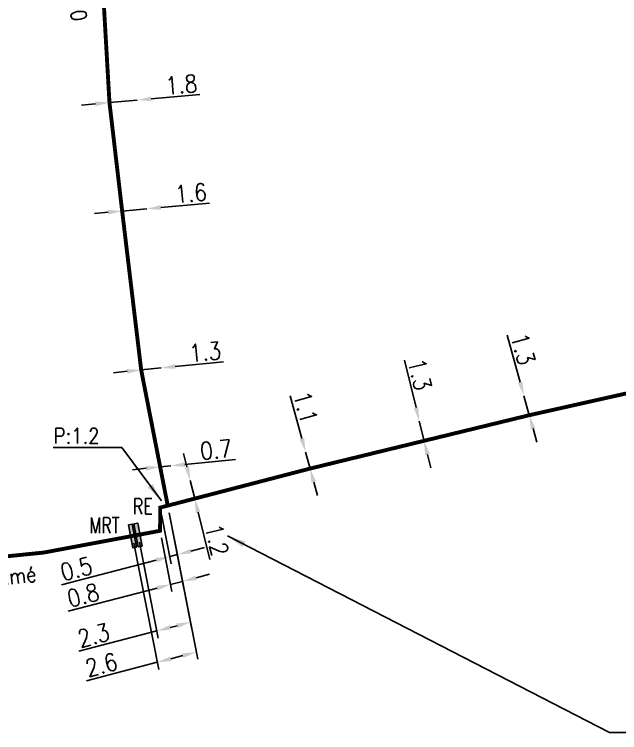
# Model space of a CAD drawing. Header units: millimetres. Extents: x 185000 to 186000, y 127990 to 129010.
# Drawn here: x 185191.35 to 185230.36, y 128067.23 to 128113.52 of the extents above; entities that cross this region are included whole.
import ezdxf
from ezdxf.enums import TextEntityAlignment as Align

# ---------------------------------------------------------------- set-up
doc = ezdxf.new("R2010")
doc.units = ezdxf.units.MM
doc.header["$PDMODE"] = 34
doc.linetypes.add('L_25_FT', pattern=[2000, 1000, 1000])
doc.linetypes.add('L_25_PE', pattern=[2000, 1000, 1000])
doc.layers.get('0').update_dxf_attribs({"linetype": 'CONTINUOUS'})
doc.layers.get('DEFPOINTS').update_dxf_attribs({"linetype": 'CONTINUOUS'})
doc.layers.add('L_150', color=1, linetype='CONTINUOUS')
doc.layers.add('L_340', color=7, linetype='CONTINUOUS')
doc.styles.get("Standard").update_dxf_attribs({"font": 'romans.shx', "width": 0.85})
doc.dimstyles.get("Standard").update_dxf_attribs({"dimtxt": 1.5, "dimasz": 1.2, "dimexe": 0.625, "dimexo": 0.625, "dimgap": 0.25, "dimtad": 1, "dimdec": 1, "dimzin": 0, "dimdsep": 46, "dimtxsty": 'Standard', "dimcen": -0.5, "dimadec": 0, "dimazin": 0, "dimtfac": 1, "dimtdec": 1, "dimtmove": 0, "dimatfit": 3, "dimfxl": 0, "dimtolj": 1, "dimtzin": 0, "dimarcsym": 0})

# ---------------------------------------------------------------- blocks, each defined once
blk = doc.blocks.new('*D1260')
at = {"layer": 'DEFPOINTS', "color": 0, "linetype": 'Continuous', "transparency": 16777216}
for p in [(185197.483, 128107.837), (185199.276, 128107.995), (185199.276, 128107.995)]:
    blk.add_point(p, dxfattribs=at)
at = {"layer": 'L_150', "color": 0, "linetype": 'Continuous', "lineweight": -2, "transparency": 16777216}
for p, q in [((185200.173, 128108.074), (185203.302, 128108.35)), ((185197.483, 128107.837), (185199.276, 128107.995)), ((185196.586, 128107.758), (185195.69, 128107.679))]:
    blk.add_line(p, q, dxfattribs=at)
at = {"layer": 'L_150', "color": 0, "linetype": 'Continuous', "transparency": 16777216}
for points in [[(185196.573, 128107.907), (185196.6, 128107.608), (185197.483, 128107.837)], [(185200.159, 128108.224), (185200.186, 128107.925), (185199.276, 128107.995)]]:
    blk.add_solid(points, dxfattribs=at)
at = {"layer": 'L_150', "color": 0, "linetype": 'Continuous', "transparency": 16777216, "insert": (185202.12, 128108.999), "char_height": 1.125, "attachment_point": 5, "rotation": 5.043}
blk.add_mtext('\\A1;1.8', dxfattribs=at)
blk = doc.blocks.new('*D1261')
at = {"layer": 'DEFPOINTS', "color": 0, "linetype": 'Continuous', "transparency": 16777216}
for p in [(185198.3, 128100.848), (185199.894, 128100.992), (185199.894, 128100.992)]:
    blk.add_point(p, dxfattribs=at)
at = {"layer": 'L_150', "color": 0, "linetype": 'Continuous', "lineweight": -2, "transparency": 16777216}
for p, q in [((185200.79, 128101.073), (185203.92, 128101.356)), ((185198.3, 128100.848), (185199.894, 128100.992)), ((185197.404, 128100.767), (185196.508, 128100.686))]:
    blk.add_line(p, q, dxfattribs=at)
at = {"layer": 'L_150', "color": 0, "linetype": 'Continuous', "transparency": 16777216}
for points in [[(185197.391, 128100.916), (185197.418, 128100.618), (185198.3, 128100.848)], [(185200.777, 128101.222), (185200.804, 128100.924), (185199.894, 128100.992)]]:
    blk.add_solid(points, dxfattribs=at)
at = {"layer": 'L_150', "color": 0, "linetype": 'Continuous', "transparency": 16777216, "insert": (185202.736, 128102.002), "char_height": 1.125, "attachment_point": 5, "rotation": 5.1638}
blk.add_mtext('\\A1;1.6', dxfattribs=at)
blk = doc.blocks.new('*D1266')
at = {"layer": 'DEFPOINTS', "color": 0, "linetype": 'Continuous', "transparency": 16777216}
for p in [(185200.821, 128090.732), (185200.821, 128090.732), (185199.527, 128090.604)]:
    blk.add_point(p, dxfattribs=at)
at = {"layer": 'L_150', "color": 0, "linetype": 'Continuous', "lineweight": -2, "transparency": 16777216}
for p, q in [((185201.717, 128090.821), (185204.843, 128091.131)), ((185199.527, 128090.604), (185200.821, 128090.732)), ((185198.632, 128090.515), (185197.736, 128090.426))]:
    blk.add_line(p, q, dxfattribs=at)
at = {"layer": 'L_150', "color": 0, "linetype": 'Continuous', "transparency": 16777216}
for points in [[(185198.617, 128090.664), (185198.647, 128090.366), (185199.527, 128090.604)], [(185201.702, 128090.97), (185201.731, 128090.672), (185200.821, 128090.732)]]:
    blk.add_solid(points, dxfattribs=at)
at = {"layer": 'L_150', "color": 0, "linetype": 'Continuous', "transparency": 16777216, "insert": (185203.654, 128091.767), "char_height": 1.125, "attachment_point": 5, "rotation": 5.6637}
blk.add_mtext('\\A1;1.3', dxfattribs=at)
blk = doc.blocks.new('*D1267')
at = {"layer": 'DEFPOINTS', "color": 0, "linetype": 'Continuous', "transparency": 16777216}
for p in [(185200.75, 128084.354), (185201.447, 128084.423), (185201.447, 128084.423)]:
    blk.add_point(p, dxfattribs=at)
at = {"layer": 'L_150', "color": 0, "linetype": 'Continuous', "lineweight": -2, "transparency": 16777216}
for p, q in [((185202.343, 128084.512), (185205.605, 128084.836)), ((185199.855, 128084.265), (185198.959, 128084.176)), ((185200.75, 128084.354), (185201.447, 128084.423))]:
    blk.add_line(p, q, dxfattribs=at)
at = {"layer": 'L_150', "color": 0, "linetype": 'Continuous', "transparency": 16777216}
for points in [[(185202.328, 128084.661), (185202.357, 128084.363), (185201.447, 128084.423)], [(185199.84, 128084.414), (185199.87, 128084.116), (185200.75, 128084.354)]]:
    blk.add_solid(points, dxfattribs=at)
at = {"layer": 'L_150', "color": 0, "linetype": 'Continuous', "transparency": 16777216, "insert": (185204.348, 128085.464), "char_height": 1.125, "attachment_point": 5, "rotation": 5.6665}
blk.add_mtext('\\A1;0.7', dxfattribs=at)
blk = doc.blocks.new('*D1270')
at = {"layer": 'DEFPOINTS', "color": 0, "linetype": 'Continuous', "transparency": 16777216}
for p in [(185202.69, 128083.476), (185202.69, 128083.476), (185202.977, 128082.311)]:
    blk.add_point(p, dxfattribs=at)
at = {"layer": 'L_150', "color": 0, "linetype": 'Continuous', "lineweight": -2, "transparency": 16777216}
for p, q in [((185202.475, 128084.35), (185202.259, 128085.224)), ((185202.69, 128083.476), (185202.977, 128082.311)), ((185203.193, 128081.437), (185203.944, 128078.386))]:
    blk.add_line(p, q, dxfattribs=at)
at = {"layer": 'L_150', "color": 0, "linetype": 'Continuous', "transparency": 16777216}
for points in [[(185202.62, 128084.386), (185202.329, 128084.314), (185202.69, 128083.476)], [(185203.338, 128081.473), (185203.047, 128081.401), (185202.977, 128082.311)]]:
    blk.add_solid(points, dxfattribs=at)
at = {"layer": 'L_150', "color": 0, "linetype": 'Continuous', "transparency": 16777216, "insert": (185204.404, 128079.654), "char_height": 1.125, "attachment_point": 5, "rotation": 283.8456}
blk.add_mtext('\\A1;1.2', dxfattribs=at)
blk = doc.blocks.new('*D1271')
at = {"layer": 'DEFPOINTS', "color": 0, "linetype": 'Continuous', "transparency": 16777216}
for p in [(185210.123, 128085.308), (185210.123, 128085.308), (185210.411, 128084.246)]:
    blk.add_point(p, dxfattribs=at)
at = {"layer": 'L_150', "color": 0, "linetype": 'Continuous', "lineweight": -2, "transparency": 16777216}
for p, q in [((185209.887, 128086.177), (185209.135, 128088.945)), ((185210.411, 128084.246), (185210.123, 128085.308)), ((185210.647, 128083.378), (185210.883, 128082.509))]:
    blk.add_line(p, q, dxfattribs=at)
at = {"layer": 'L_150', "color": 0, "linetype": 'Continuous', "transparency": 16777216}
for points in [[(185210.032, 128086.216), (185209.742, 128086.137), (185210.123, 128085.308)], [(185210.792, 128083.417), (185210.502, 128083.339), (185210.411, 128084.246)]]:
    blk.add_solid(points, dxfattribs=at)
at = {"layer": 'L_150', "color": 0, "linetype": 'Continuous', "transparency": 16777216, "insert": (185210.117, 128088.192), "char_height": 1.125, "attachment_point": 5, "rotation": 285.1953}
blk.add_mtext('\\A1;1.1', dxfattribs=at)
blk = doc.blocks.new('*D1272')
at = {"layer": 'DEFPOINTS', "color": 0, "linetype": 'Continuous', "transparency": 16777216}
for p in [(185217.453, 128087.299), (185217.453, 128087.299), (185217.76, 128086.036)]:
    blk.add_point(p, dxfattribs=at)
at = {"layer": 'L_150', "color": 0, "linetype": 'Continuous', "lineweight": -2, "transparency": 16777216}
for p, q in [((185217.24, 128088.173), (185216.497, 128091.226)), ((185217.76, 128086.036), (185217.453, 128087.299)), ((185217.973, 128085.161), (185218.186, 128084.287))]:
    blk.add_line(p, q, dxfattribs=at)
at = {"layer": 'L_150', "color": 0, "linetype": 'Continuous', "transparency": 16777216}
for points in [[(185217.386, 128088.209), (185217.094, 128088.138), (185217.453, 128087.299)], [(185218.119, 128085.197), (185217.828, 128085.126), (185217.76, 128086.036)]]:
    blk.add_solid(points, dxfattribs=at)
at = {"layer": 'L_150', "color": 0, "linetype": 'Continuous', "transparency": 16777216, "insert": (185217.491, 128090.314), "char_height": 1.125, "attachment_point": 5, "rotation": 283.6805}
blk.add_mtext('\\A1;1.3', dxfattribs=at)
blk = doc.blocks.new('*D1273')
at = {"layer": 'DEFPOINTS', "color": 0, "linetype": 'Continuous', "transparency": 16777216}
for p in [(185224.196, 128088.94), (185224.196, 128088.94), (185224.543, 128087.687)]:
    blk.add_point(p, dxfattribs=at)
at = {"layer": 'L_150', "color": 0, "linetype": 'Continuous', "lineweight": -2, "transparency": 16777216}
for p, q in [((185223.956, 128089.807), (185223.116, 128092.835)), ((185224.543, 128087.687), (185224.196, 128088.94)), ((185224.784, 128086.82), (185225.024, 128085.953))]:
    blk.add_line(p, q, dxfattribs=at)
at = {"layer": 'L_150', "color": 0, "linetype": 'Continuous', "transparency": 16777216}
for points in [[(185224.1, 128089.847), (185223.811, 128089.767), (185224.196, 128088.94)], [(185224.928, 128086.86), (185224.639, 128086.78), (185224.543, 128087.687)]]:
    blk.add_solid(points, dxfattribs=at)
at = {"layer": 'L_150', "color": 0, "linetype": 'Continuous', "transparency": 16777216, "insert": (185224.138, 128091.955), "char_height": 1.125, "attachment_point": 5, "rotation": 285.4983}
blk.add_mtext('\\A1;1.3', dxfattribs=at)
blk = doc.blocks.new('*D1276')
at = {"layer": 'DEFPOINTS', "color": 0, "linetype": 'Continuous', "transparency": 16777216}
for p in [(185201.239, 128081.858), (185200.755, 128081.732), (185201.857, 128078.699)]:
    blk.add_point(p, dxfattribs=at)
at = {"layer": 'L_150', "color": 0, "linetype": 'Continuous', "lineweight": -2, "transparency": 16777216}
for p, q in [((185201.329, 128081.397), (185201.947, 128078.238)), ((185200.845, 128081.271), (185201.463, 128078.112)), ((185202.728, 128078.926), (185203.599, 128079.152)), ((185201.857, 128078.699), (185201.373, 128078.573)), ((185200.502, 128078.346), (185194.386, 128076.754))]:
    blk.add_line(p, q, dxfattribs=at)
at = {"layer": 'L_150', "color": 0, "linetype": 'Continuous', "transparency": 16777216}
for points in [[(185202.69, 128079.071), (185202.766, 128078.781), (185201.857, 128078.699)], [(185200.464, 128078.491), (185200.54, 128078.201), (185201.373, 128078.573)]]:
    blk.add_solid(points, dxfattribs=at)
at = {"layer": 'L_150', "color": 0, "linetype": 'Continuous', "transparency": 16777216, "insert": (185195.348, 128077.779), "char_height": 1.125, "attachment_point": 5, "rotation": 14.5938}
blk.add_mtext('\\A1;0.5', dxfattribs=at)
blk = doc.blocks.new('*D1277')
at = {"layer": 'DEFPOINTS', "color": 0, "linetype": 'Continuous', "transparency": 16777216}
for p in [(185201.239, 128081.858), (185200.743, 128080.236), (185202.194, 128076.976)]:
    blk.add_point(p, dxfattribs=at)
at = {"layer": 'L_150', "color": 0, "linetype": 'Continuous', "lineweight": -2, "transparency": 16777216}
for p, q in [((185201.329, 128081.397), (185202.284, 128076.515)), ((185200.833, 128079.775), (185201.51, 128076.314)), ((185203.065, 128077.203), (185203.936, 128077.43)), ((185202.194, 128076.976), (185201.42, 128076.775)), ((185200.549, 128076.548), (185194.827, 128075.058))]:
    blk.add_line(p, q, dxfattribs=at)
at = {"layer": 'L_150', "color": 0, "linetype": 'Continuous', "transparency": 16777216}
for points in [[(185203.027, 128077.348), (185203.103, 128077.058), (185202.194, 128076.976)], [(185200.511, 128076.693), (185200.587, 128076.403), (185201.42, 128076.775)]]:
    blk.add_solid(points, dxfattribs=at)
at = {"layer": 'L_150', "color": 0, "linetype": 'Continuous', "transparency": 16777216, "insert": (185195.789, 128076.084), "char_height": 1.125, "attachment_point": 5, "rotation": 14.5938}
blk.add_mtext('\\A1;0.8', dxfattribs=at)
blk = doc.blocks.new('*D1278')
at = {"layer": 'DEFPOINTS', "color": 0, "linetype": 'Continuous', "transparency": 16777216}
for p in [(185201.239, 128081.858), (185199.32, 128079.97), (185202.709, 128074.347)]:
    blk.add_point(p, dxfattribs=at)
at = {"layer": 'L_340', "color": 0, "linetype": 'Continuous', "lineweight": -2, "transparency": 16777216}
for p, q in [((185201.329, 128081.397), (185202.799, 128073.886)), ((185199.41, 128079.509), (185200.621, 128073.319)), ((185201.838, 128074.12), (185201.402, 128074.007)), ((185200.531, 128073.78), (185195.501, 128072.471))]:
    blk.add_line(p, q, dxfattribs=at)
at = {"layer": 'L_340', "color": 0, "linetype": 'Continuous', "transparency": 16777216}
for points in [[(185201.364, 128074.152), (185201.44, 128073.862), (185200.531, 128073.78)], [(185201.8, 128074.266), (185201.876, 128073.975), (185202.709, 128074.347)]]:
    blk.add_solid(points, dxfattribs=at)
at = {"layer": 'L_340', "color": 0, "linetype": 'Continuous', "transparency": 16777216, "insert": (185196.463, 128073.496), "char_height": 1.125, "attachment_point": 5, "rotation": 14.5938}
blk.add_mtext('\\A1;2.3', dxfattribs=at)
blk = doc.blocks.new('*D1279')
at = {"layer": 'DEFPOINTS', "color": 0, "linetype": 'Continuous', "transparency": 16777216}
for p in [(185201.239, 128081.858), (185198.971, 128079.904), (185203.086, 128072.417)]:
    blk.add_point(p, dxfattribs=at)
at = {"layer": 'L_340', "color": 0, "linetype": 'Continuous', "lineweight": -2, "transparency": 16777216}
for p, q in [((185201.329, 128081.397), (185203.177, 128071.956)), ((185199.061, 128079.443), (185200.655, 128071.3)), ((185202.215, 128072.19), (185201.436, 128071.987)), ((185200.565, 128071.761), (185195.996, 128070.571))]:
    blk.add_line(p, q, dxfattribs=at)
at = {"layer": 'L_340', "color": 0, "linetype": 'Continuous', "transparency": 16777216}
for points in [[(185202.178, 128072.336), (185202.253, 128072.045), (185203.086, 128072.417)], [(185201.398, 128072.133), (185201.474, 128071.842), (185200.565, 128071.761)]]:
    blk.add_solid(points, dxfattribs=at)
at = {"layer": 'L_340', "color": 0, "linetype": 'Continuous', "transparency": 16777216, "insert": (185196.958, 128071.596), "char_height": 1.125, "attachment_point": 5, "rotation": 14.5938}
blk.add_mtext('\\A1;2.6', dxfattribs=at)
blk = doc.blocks.new('L_340_20')
at = {"linetype": 'Continuous'}
blk.add_hatch(color=0, dxfattribs=at).paths.add_polyline_path([(0.125, 0.75), (-0.125, 0.75), (-0.125, -0.75), (0.125, -0.75)])
at = {"color": 0, "linetype": 'Continuous'}
blk.add_lwpolyline([(-0.125, 0.75), (0.125, 0.75), (0.125, -0.75), (-0.125, -0.75)], close=True, dxfattribs=at)
at = {"color": 0, "linetype": 'Continuous', "width": 0.75}
for tag, height, flags, p in [('RE', 1, 8, (0, 2.189)), ('DEF_LEG', 1.2, 3, (0, -5)), ('DEF_COUP', 1.2, 3, (0, -7.5)), ('DEF_TYPE', 1.2, 3, (0, -10))]:
    blk.add_attdef(tag, text='', height=height, dxfattribs=dict(at, flags=flags)).set_placement(p, align=Align.MIDDLE)
blk = doc.blocks.new('L_340_17')
at = {"linetype": 'Continuous'}
blk.add_hatch(color=0, dxfattribs=at).paths.add_polyline_path([(0.125, 0.75), (-0.125, 0.75), (-0.125, -0.75), (0.125, -0.75)])
at = {"color": 0, "linetype": 'Continuous'}
blk.add_lwpolyline([(-0.125, 0.75), (0.125, 0.75), (0.125, -0.75), (-0.125, -0.75)], close=True, dxfattribs=at)
at = {"color": 0, "linetype": 'Continuous', "width": 0.75}
for tag, height, flags, p in [('MRT', 1, 8, (0, 1.884)), ('DEF_LEG', 1.2, 3, (0, -5)), ('DEF_COUP', 1.2, 3, (0, -7.5)), ('DEF_TYPE', 1.2, 3, (0, -10))]:
    blk.add_attdef(tag, text='', height=height, dxfattribs=dict(at, flags=flags)).set_placement(p, align=Align.MIDDLE)

msp = doc.modelspace()

# ---------------------------------------------------------------- linework, layer by layer
at = {"layer": 'L_150', "linetype": 'L_25_PE', "ltscale": 0.5, "const_width": 0.25, "flags": 128}
for points in [[(185192.783, 128128.091), (185193.339, 128124.826), (185196.076, 128123.15), (185197.035, 128115.621), (185197.483, 128107.837), (185198.3, 128100.848), (185199.527, 128090.604), (185200.75, 128084.354), (185201.239, 128081.858)], [(185271.802, 128093.82), (185271.26, 128093.773), (185270.788, 128093.933), (185268.796, 128093.761), (185260.951, 128093.368), (185250.304, 128092.836), (185250.304, 128092.836), (185250.304, 128092.836), (185245.96, 128092.448), (185236.297, 128090.324), (185224.543, 128087.687), (185217.76, 128086.036), (185210.411, 128084.246), (185202.977, 128082.311), (185201.239, 128081.858), (185200.755, 128081.732), (185200.743, 128080.236), (185199.32, 128079.97), (185198.971, 128079.904)]]:
    msp.add_lwpolyline(points, dxfattribs=at)
at = {"layer": 'L_150', "linetype": 'L_25_FT', "ltscale": 0.5, "const_width": 0.25, "flags": 128}
msp.add_lwpolyline([(185198.971, 128079.904), (185193.253, 128078.834), (185193.253, 128078.834), (185193.253, 128078.834), (185183.29, 128077.822), (185172.051, 128078.775), (185166.594, 128079.634), (185146.856, 128082.168), (185146.548, 128082.184)], dxfattribs=at)

# ---------------------------------------------------------------- block references
at = {"layer": 'L_340'}
ref = msp.add_blockref('L_340_20', (185199.32, 128079.97), dxfattribs=dict(at, rotation=10.60190015538126))
ref.add_attrib('RE', 'RE', dxfattribs={"layer": '0', "color": 0, "linetype": 'Continuous', "height": 1, "width": 0.75}).set_placement((185199.638, 128081.808), align=Align.MIDDLE)
ref = msp.add_blockref('L_340_17', (185198.971, 128079.904), dxfattribs=dict(at, rotation=10.60190015560108))
ref.add_attrib('MRT', 'MRT', dxfattribs={"layer": '0', "color": 0, "linetype": 'Continuous', "height": 1, "width": 0.75}).set_placement((185197.168, 128080.592), align=Align.MIDDLE)

# ---------------------------------------------------------------- texts
at = {"layer": 'L_150', "linetype": 'Continuous', "width": 0.85}
for s, rotation, p in [('BP PE 110', 277.2542, (185195.145, 128116.236)), ('Tracé présumé', 5.8005, (185188.531, 128076.856))]:
    msp.add_text(s, height=1, rotation=rotation, dxfattribs=at).set_placement(p, align=Align.MIDDLE)
at = {"layer": 'L_150', "linetype": 'Continuous', "insert": (185196.839, 128086.356), "char_height": 1, "attachment_point": 6}
msp.add_mtext('P:1.2', dxfattribs=at)

# ---------------------------------------------------------------- dimensions: what is measured, and where the dimension line sits
at = {"layer": 'L_150', "linetype": 'Continuous'}
for base, p1, p2, angle, override, picture, middle in [((185199.276, 128107.995), (185197.483, 128107.837), (185199.276, 128107.995), 185.043, {"dimscale": 0.75, "dimlfac": 1, "dimlunit": 2, "dimatfit": 0}, '*D1260', (185202.186, 128108.252)), ((185199.894, 128100.992), (185198.3, 128100.848), (185199.894, 128100.992), 185.1638, {"dimscale": 0.75, "dimlfac": 1, "dimlunit": 2, "dimatfit": 0}, '*D1261', (185202.803, 128101.255)), ((185224.196, 128088.94), (185224.543, 128087.687), (185224.196, 128088.94), 285.4983, {"dimscale": 0.75, "dimatfit": 0}, '*D1273', (185223.415, 128091.755)), ((185200.821, 128090.732), (185199.527, 128090.604), (185200.821, 128090.732), 185.6637, {"dimscale": 0.75, "dimlfac": 1, "dimlunit": 2, "dimatfit": 0}, '*D1266', (185203.728, 128091.02)), ((185217.453, 128087.299), (185217.76, 128086.036), (185217.453, 128087.299), 283.6805, {"dimscale": 0.75, "dimatfit": 0}, '*D1272', (185216.762, 128090.137)), ((185210.123, 128085.308), (185210.411, 128084.246), (185210.123, 128085.308), 285.1953, {"dimscale": 0.75, "dimlfac": 1, "dimlunit": 2, "dimatfit": 0}, '*D1271', (185209.393, 128087.995)), ((185201.447, 128084.423), (185200.75, 128084.354), (185201.447, 128084.423), 185.6665, {"dimscale": 0.75, "dimatfit": 0}, '*D1267', (185204.422, 128084.718)), ((185202.69, 128083.476), (185202.977, 128082.311), (185202.69, 128083.476), 283.8456, {"dimscale": 0.75, "dimatfit": 0}, '*D1270', (185203.676, 128079.475)), ((185201.857, 128078.699), (185200.755, 128081.732), (185201.239, 128081.858), 194.5938, {"dimscale": 0.75, "dimatfit": 0}, '*D1276', (185195.537, 128077.053))]:
    dim = msp.add_linear_dim(base=base, p1=p1, p2=p2, angle=angle, dimstyle='Standard', override=override, dxfattribs=at)
    dim.commit()
    dim.dimension.update_dxf_attribs({"geometry": picture, "text_midpoint": middle, "dimtype": 160})
dim = msp.add_linear_dim(base=(185202.194, 128076.976), p1=(185200.743, 128080.236), p2=(185201.239, 128081.858), angle=194.5938, text='0.8', dimstyle='Standard', override={"dimscale": 0.75, "dimatfit": 0}, dxfattribs=at)
dim.commit()
dim.dimension.update_dxf_attribs({"geometry": '*D1277', "text_midpoint": (185195.978, 128075.358), "dimtype": 160})
at = {"layer": 'L_340', "linetype": 'Continuous'}
dim = msp.add_linear_dim(base=(185202.709, 128074.347), p1=(185199.32, 128079.97), p2=(185201.239, 128081.858), angle=194.5938, dimstyle='Standard', override={"dimscale": 0.75}, dxfattribs=at)
dim.commit()
dim.dimension.update_dxf_attribs({"geometry": '*D1278', "text_midpoint": (185196.652, 128072.77), "dimtype": 160})
dim = msp.add_linear_dim(base=(185203.086, 128072.417), p1=(185198.971, 128079.904), p2=(185201.239, 128081.858), angle=194.5938, text='2.6', dimstyle='Standard', override={"dimscale": 0.75}, dxfattribs=at)
dim.commit()
dim.dimension.update_dxf_attribs({"geometry": '*D1279', "text_midpoint": (185197.147, 128070.871), "dimtype": 160})

# ---------------------------------------------------------------- leaders
at = {"layer": 'L_150', "linetype": 'Continuous', "annotation_type": 0, "has_hookline": 1}
for points, hookline_direction, text_width in [([(185200.831, 128082.173), (185198.289, 128085.606), (185197.089, 128085.606)], 1, 2.995), ([(185205.082, 128079.919), (185229.716, 128067.227), (185230.916, 128067.227)], 0, 20.562)]:
    msp.add_leader(points, dimstyle='Standard', dxfattribs=dict(at, hookline_direction=hookline_direction, text_width=text_width))

doc.saveas('drawing.dxf')
